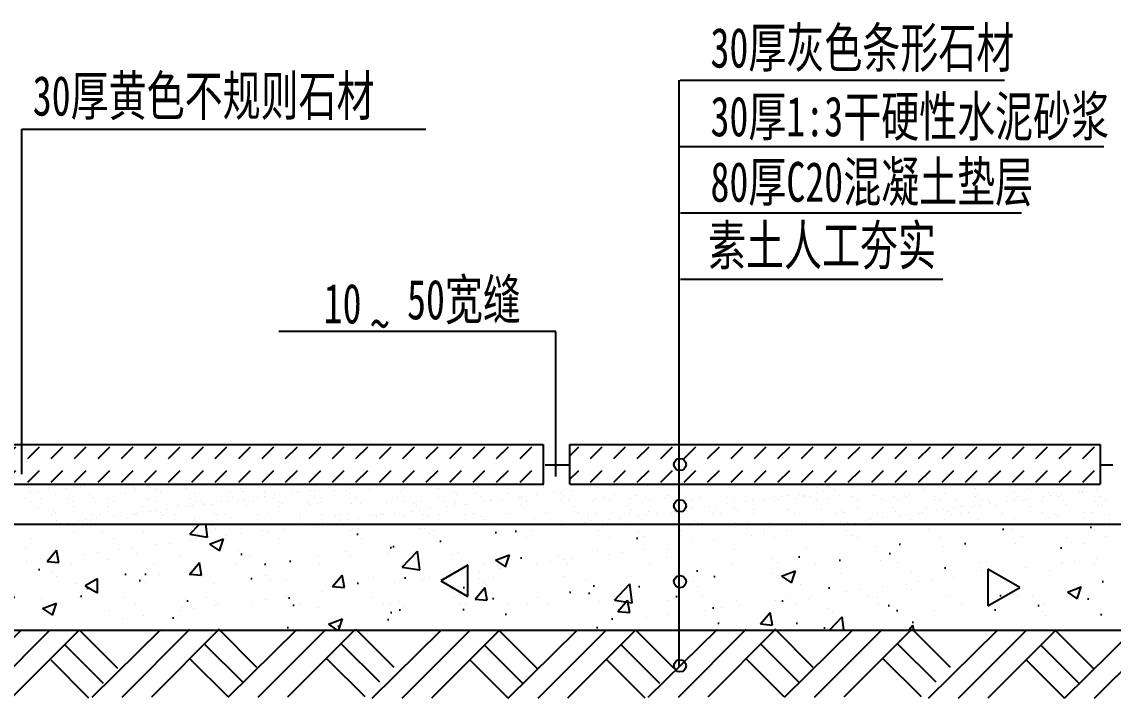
# Model space of a CAD drawing. Extents: x -5183 to -983, y 75 to 2992.
# Drawn here: x -4424 to -3601, y 752 to 1262 of the extents above; entities that cross this region are included whole.
import ezdxf

# ---------------------------------------------------------------- set-up
doc = ezdxf.new("R2010")
doc.units = 0
doc.header["$MEASUREMENT"] = 0
for name, color, linetype in [('HATCH', 4, 'CONTINUOUS'), ('LEVEL', 2, 'CONTINUOUS'), ('STAIR', 140, 'CONTINUOUS'), ('TEXT', 41, 'CONTINUOUS')]:
    doc.layers.add(name, color=color, linetype=linetype)
doc.styles.add('STYLE1', font='simsun.ttf', dxfattribs={"width": 0.7})
pattern_1 = [(45, (0, -110.387), (2e-15, 17.67767), [12.5, -12.5])]

# ---------------------------------------------------------------- blocks, each defined once
blk = doc.blocks.new('DI')
at = {"layer": 'STAIR'}
for p, q in [((-51.91, -51.04), (0, 0)), ((-29.24, -51.04), (21.82, 0.03)), ((43.91, 0.03), (-7.16, -51.04)), ((73.35, -51.04), (124.39, 0)), ((146.47, 0), (95.44, -51.04)), ((72.47, -28.63), (43.86, -0.02)), ((50.65, -51.04), (102.55, 0)), ((175.85, -28.63), (147.24, -0.02)), ((32.82, -11.06), (61.43, -39.67)), ((136.19, -11.06), (164.8, -39.67)), ((21.77, -22.11), (50.38, -50.72)), ((125.15, -22.11), (153.76, -50.72))]:
    blk.add_line(p, q, dxfattribs=at)

msp = doc.modelspace()

# ---------------------------------------------------------------- hatches: boundary and pattern name
at = {"layer": 'HATCH'}
h = msp.add_hatch(dxfattribs=at)
h.set_pattern_fill('AR-CONC', color=4, scale=15, style=0)
h.set_pattern_definition([(50, (-4297.3, 845.52), (107.589, -9.413), [11.25, -123.75]), (355, (-4297.3, 845.52), (-20.813, 112.829), [9, -99]), (100.451, (-4288.34, 844.74), (86.776, 103.416), [9.561, -105.171]), (46.184, (-4297.3, 875.52), (160.086, -24.828), [16.875, -185.625]), (96.636, (-4283.96, 873.45), (140.2, 146.118), [14.342, -157.757]), (351.184, (-4297.3, 875.52), (140.2, 146.118), [13.5, -148.5]), (21, (-4282.3, 868.02), (89.536, -60.393), [11.25, -123.75]), (326, (-4282.3, 868.02), (36.497, 108.773), [9, -99]), (71.451, (-4274.84, 862.99), (126.033, 48.38), [9.561, -105.171]), (37.5, (-4297.303, 845.523), (1.824, 49.9341), [0, -97.8, 0, -100.5, 0, -99.375]), (7.5, (-4297.303, 845.523), (39.4604, 59.1618), [0, -57.3, 0, -95.55, 0, -37.875]), (327.5, (-4330.753, 845.523), (80.0734, -3.3832), [0, -37.5, 0, -117, 0, -155.25]), (317.5, (-4345.75, 845.52), (87.478, 15.0157), [0, -48.75, 0, -77.7, 0, -110.25])])
h.paths.add_polyline_path([(-4561.1, 883.23), (-3064.52, 883.23), (-3064.52, 803.61), (-4561.1, 803.61)])
at = {"layer": 'STAIR'}
h = msp.add_hatch(dxfattribs=at)
h.set_pattern_fill('DASH', color=140, scale=100, angle=45, style=0)
h.set_pattern_definition(pattern_1)
h.paths.add_polyline_path([(-4580.69, 943.27), (-4580.69, 913.27), (-4030.69, 913.27), (-4030.69, 943.27)])
h = msp.add_hatch(dxfattribs=at)
h.set_pattern_fill('DASH', color=140, scale=100, angle=45, style=0)
h.set_pattern_definition(pattern_1)
h.paths.add_polyline_path([(-3610.69, 943.27), (-4010.69, 943.27), (-4010.69, 913.27), (-3610.69, 913.27)])

# ---------------------------------------------------------------- linework, layer by layer
at = {"layer": 'HATCH', "color": 4}
for p, q in [((-4420.57, 912.34), (-4420.57, 912.34)), ((-4418.73, 910.65), (-4418.73, 910.65)), ((-4417.16, 906.93), (-4417.16, 906.93)), ((-4411.95, 907.61), (-4411.95, 907.61)), ((-4403.82, 908.68), (-4403.82, 908.68)), ((-4398.34, 905.55), (-4398.34, 905.55)), ((-4390.24, 910.47), (-4390.24, 910.47)), ((-4385.03, 911.16), (-4385.03, 911.16)), ((-4379.97, 911.46), (-4379.97, 911.46)), ((-4376.9, 912.23), (-4376.9, 912.23)), ((-4372.76, 905.42), (-4372.76, 905.42)), ((-4345.75, 906.4), (-4345.75, 906.4)), ((-4339.95, 911.12), (-4339.95, 911.12)), ((-4338.11, 909.43), (-4338.11, 909.43)), ((-4323.36, 909.69), (-4323.36, 909.69)), ((-4323.36, 909.69), (-4323.36, 909.69)), ((-4319.57, 906.73), (-4319.57, 906.73)), ((-4299.35, 910.23), (-4299.35, 910.23)), ((-4293.99, 906.61), (-4293.99, 906.61)), ((-4266.98, 907.58), (-4266.98, 907.58)), ((-4259.33, 909.89), (-4259.33, 909.89)), ((-4257.49, 908.2), (-4257.49, 908.2)), ((-4240.8, 907.91), (-4240.8, 907.91)), ((-4233.1, 905.27), (-4233.1, 905.27)), ((-4219.51, 907.06), (-4219.51, 907.06)), ((-4218.73, 909), (-4218.73, 909)), ((-4216.84, 907.41), (-4216.84, 907.41)), ((-4216.84, 907.41), (-4216.84, 907.41)), ((-4215.22, 907.79), (-4215.22, 907.79)), ((-4214.31, 907.74), (-4214.31, 907.74)), ((-4206.18, 908.81), (-4206.18, 908.81)), ((-4203.31, 908.66), (-4203.31, 908.66)), ((-4203.31, 908.66), (-4203.31, 908.66)), ((-4192.6, 910.6), (-4192.6, 910.6)), ((-4188.22, 908.77), (-4188.22, 908.77)), ((-4187.39, 911.29), (-4187.39, 911.29)), ((-4179.26, 912.36), (-4179.26, 912.36)), ((-4178.71, 908.66), (-4178.71, 908.66)), ((-4176.87, 906.97), (-4176.87, 906.97)), ((-4176.09, 912.77), (-4176.09, 912.77)), ((-4176.09, 912.77), (-4176.09, 912.77)), ((-4162.04, 909.1), (-4162.04, 909.1)), ((-4138.11, 907.78), (-4138.11, 907.78)), ((-4136.46, 908.98), (-4136.46, 908.98)), ((-4109.45, 909.95), (-4109.45, 909.95)), ((-4098.09, 907.43), (-4098.09, 907.43)), ((-4096.25, 905.74), (-4096.25, 905.74)), ((-4083.27, 910.28), (-4083.27, 910.28)), ((-4081.5, 906.01), (-4081.5, 906.01)), ((-4081.5, 906.01), (-4081.5, 906.01)), ((-4057.69, 910.16), (-4057.69, 910.16)), ((-4057.49, 906.55), (-4057.49, 906.55)), ((-4035.45, 905.4), (-4035.45, 905.4)), ((-4030.69, 913.27), (-4030.29, 913.27)), ((-4030.68, 911.13), (-4030.68, 911.13)), ((-4021.87, 907.19), (-4021.87, 907.19)), ((-4017.48, 906.2), (-4017.48, 906.2)), ((-4016.66, 907.87), (-4016.66, 907.87)), ((-4008.53, 908.94), (-4008.53, 908.94)), ((-4004.51, 911.47), (-4004.51, 911.47)), ((-3994.95, 910.73), (-3994.95, 910.73)), ((-3989.75, 911.41), (-3989.75, 911.41)), ((-3981.62, 912.48), (-3981.62, 912.48)), ((-3978.93, 911.34), (-3978.93, 911.34)), ((-3976.87, 905.32), (-3976.87, 905.32)), ((-3951.92, 912.32), (-3951.92, 912.32)), ((-3925.74, 912.65), (-3925.74, 912.65)), ((-3904.95, 912.06), (-3904.95, 912.06)), ((-3900.16, 912.53), (-3900.16, 912.53)), ((-3866.19, 912.87), (-3866.19, 912.87)), ((-3837.81, 905.53), (-3837.81, 905.53)), ((-3826.18, 912.52), (-3826.18, 912.52)), ((-3824.33, 910.84), (-3824.33, 910.84)), ((-3824.23, 907.31), (-3824.23, 907.31)), ((-3819.02, 908), (-3819.02, 908)), ((-3810.89, 909.07), (-3810.89, 909.07)), ((-3797.31, 910.86), (-3797.31, 910.86)), ((-3792.1, 911.54), (-3792.1, 911.54)), ((-3785.57, 911.64), (-3785.57, 911.64)), ((-3783.97, 912.61), (-3783.97, 912.61)), ((-3754.69, 905.64), (-3754.69, 905.64)), ((-3745.56, 911.3), (-3745.56, 911.3)), ((-3743.71, 909.61), (-3743.71, 909.61)), ((-3728.51, 905.98), (-3728.51, 905.98)), ((-3704.95, 910.41), (-3704.95, 910.41)), ((-3702.93, 905.86), (-3702.93, 905.86)), ((-3675.92, 906.83), (-3675.92, 906.83)), ((-3675.92, 906.83), (-3675.92, 906.83)), ((-3675.92, 906.83), (-3675.92, 906.83)), ((-3664.94, 910.07), (-3664.94, 910.07)), ((-3663.1, 908.38), (-3663.1, 908.38)), ((-3649.75, 907.16), (-3649.75, 907.16)), ((-3640.16, 905.65), (-3640.16, 905.65)), ((-3626.58, 907.44), (-3626.58, 907.44)), ((-3624.33, 909.18), (-3624.33, 909.18)), ((-3624.17, 907.04), (-3624.17, 907.04)), ((-3623.9, 907.8), (-3623.9, 907.8)), ((-3623.9, 907.8), (-3623.9, 907.8)), ((-3621.38, 908.13), (-3621.38, 908.13)), ((-3613.25, 909.2), (-3613.25, 909.2)), ((-4420.88, 902.67), (-4420.88, 902.67)), ((-4416.67, 899.98), (-4416.67, 899.98)), ((-4410.03, 902.68), (-4410.03, 902.68)), ((-4389.74, 902.72), (-4389.74, 902.72)), ((-4385.52, 900.04), (-4385.52, 900.04)), ((-4370.01, 902.34), (-4370.01, 902.34)), ((-4368.17, 900.65), (-4368.17, 900.65)), ((-4358.6, 902.78), (-4358.6, 902.78)), ((-4354.38, 900.09), (-4354.38, 900.09)), ((-4329.41, 901.45), (-4329.41, 901.45)), ((-4327.46, 902.84), (-4327.46, 902.84)), ((-4323.24, 900.15), (-4323.24, 900.15)), ((-4306.29, 897.17), (-4306.29, 897.17)), ((-4306.29, 897.17), (-4306.29, 897.17)), ((-4306.05, 897.35), (-4306.05, 897.35)), ((-4296.32, 902.89), (-4296.32, 902.89)), ((-4295.06, 897.11), (-4295.06, 897.11)), ((-4292.1, 900.21), (-4292.1, 900.21)), ((-4289.39, 901.11), (-4289.39, 901.11)), ((-4287.55, 899.42), (-4287.55, 899.42)), ((-4286.93, 898.18), (-4286.93, 898.18)), ((-4279.87, 897.69), (-4279.87, 897.69)), ((-4273.35, 899.97), (-4273.35, 899.97)), ((-4268.14, 900.65), (-4268.14, 900.65)), ((-4265.18, 902.95), (-4265.18, 902.95)), ((-4260.96, 900.26), (-4260.96, 900.26)), ((-4260.01, 901.72), (-4260.01, 901.72)), ((-4256.84, 902.14), (-4256.84, 902.14)), ((-4256.84, 902.14), (-4256.84, 902.14)), ((-4254.29, 897.57), (-4254.29, 897.57)), ((-4248.79, 900.23), (-4248.79, 900.23)), ((-4246.43, 903.51), (-4246.43, 903.51)), ((-4241.23, 904.2), (-4241.23, 904.2)), ((-4241.23, 904.2), (-4241.23, 904.2)), ((-4241.23, 904.2), (-4241.23, 904.2)), ((-4234.03, 903.01), (-4234.03, 903.01)), ((-4229.82, 900.32), (-4229.82, 900.32)), ((-4227.28, 898.54), (-4227.28, 898.54)), ((-4208.77, 899.88), (-4208.77, 899.88)), ((-4206.93, 898.19), (-4206.93, 898.19)), ((-4202.89, 903.06), (-4202.89, 903.06)), ((-4201.11, 898.87), (-4201.11, 898.87)), ((-4198.68, 900.38), (-4198.68, 900.38)), ((-4197.78, 903.59), (-4197.78, 903.59)), ((-4197.78, 903.59), (-4197.78, 903.59)), ((-4175.53, 898.75), (-4175.53, 898.75)), ((-4171.75, 903.12), (-4171.75, 903.12)), ((-4168.17, 899), (-4168.17, 899)), ((-4167.53, 900.43), (-4167.53, 900.43)), ((-4148.52, 899.72), (-4148.52, 899.72)), ((-4148.52, 899.72), (-4148.52, 899.72)), ((-4148.52, 899.72), (-4148.52, 899.72)), ((-4140.61, 903.18), (-4140.61, 903.18)), ((-4136.39, 900.49), (-4136.39, 900.49)), ((-4128.16, 898.65), (-4128.16, 898.65)), ((-4126.31, 896.97), (-4126.31, 896.97)), ((-4122.34, 900.06), (-4122.34, 900.06)), ((-4109.47, 903.23), (-4109.47, 903.23)), ((-4105.25, 900.55), (-4105.25, 900.55)), ((-4097.42, 897.24), (-4097.42, 897.24)), ((-4096.76, 899.93), (-4096.76, 899.93)), ((-4089.29, 898.31), (-4089.29, 898.31)), ((-4087.55, 897.77), (-4087.55, 897.77)), ((-4078.33, 903.29), (-4078.33, 903.29)), ((-4075.7, 900.1), (-4075.7, 900.1)), ((-4074.11, 900.6), (-4074.11, 900.6)), ((-4070.5, 900.78), (-4070.5, 900.78)), ((-4069.99, 900.72), (-4069.99, 900.72)), ((-4069.99, 900.72), (-4069.99, 900.72)), ((-4069.75, 900.91), (-4069.75, 900.91)), ((-4062.37, 901.85), (-4062.37, 901.85)), ((-4048.79, 903.64), (-4048.79, 903.64)), ((-4047.54, 897.43), (-4047.54, 897.43)), ((-4047.19, 903.35), (-4047.19, 903.35)), ((-4043.58, 904.33), (-4043.58, 904.33)), ((-4043.58, 901.24), (-4043.58, 901.24)), ((-4042.97, 900.66), (-4042.97, 900.66)), ((-4017.99, 901.12), (-4017.99, 901.12)), ((-4016.04, 903.4), (-4016.04, 903.4)), ((-4015.63, 904.51), (-4015.63, 904.51)), ((-4011.83, 900.72), (-4011.83, 900.72)), ((-3993.25, 900.36), (-3993.25, 900.36)), ((-3993.25, 900.36), (-3993.25, 900.36)), ((-3990.99, 902.09), (-3990.99, 902.09)), ((-3984.9, 903.46), (-3984.9, 903.46)), ((-3980.69, 900.77), (-3980.69, 900.77)), ((-3964.81, 902.43), (-3964.81, 902.43)), ((-3961.46, 904.98), (-3961.46, 904.98)), ((-3961.46, 904.98), (-3961.46, 904.98)), ((-3955.93, 899.91), (-3955.93, 899.91)), ((-3955.93, 899.91), (-3955.93, 899.91)), ((-3953.76, 903.51), (-3953.76, 903.51)), ((-3949.54, 900.83), (-3949.54, 900.83)), ((-3939.23, 902.3), (-3939.23, 902.3)), ((-3936.86, 904.98), (-3936.86, 904.98)), ((-3935.01, 903.29), (-3935.01, 903.29)), ((-3922.62, 903.57), (-3922.62, 903.57)), ((-3918.4, 900.88), (-3918.4, 900.88)), ((-3912.22, 903.28), (-3912.22, 903.28)), ((-3912.22, 903.28), (-3912.22, 903.28)), ((-3912.22, 903.28), (-3912.22, 903.28)), ((-3899.77, 897.37), (-3899.77, 897.37)), ((-3896.25, 904.09), (-3896.25, 904.09)), ((-3891.64, 898.44), (-3891.64, 898.44)), ((-3891.48, 903.63), (-3891.48, 903.63)), ((-3887.26, 900.94), (-3887.26, 900.94)), ((-3886.04, 903.61), (-3886.04, 903.61)), ((-3878.06, 900.23), (-3878.06, 900.23)), ((-3872.86, 900.91), (-3872.86, 900.91)), ((-3864.73, 901.98), (-3864.73, 901.98)), ((-3860.46, 903.49), (-3860.46, 903.49)), ((-3860.34, 903.68), (-3860.34, 903.68)), ((-3856.24, 903.75), (-3856.24, 903.75)), ((-3856.12, 901), (-3856.12, 901)), ((-3854.39, 902.06), (-3854.39, 902.06)), ((-3851.14, 903.77), (-3851.14, 903.77)), ((-3845.94, 904.46), (-3845.94, 904.46)), ((-3839.64, 902.32), (-3839.64, 902.32)), ((-3839.64, 902.32), (-3839.64, 902.32)), ((-3833.69, 904.28), (-3833.69, 904.28)), ((-3833.69, 904.28), (-3833.69, 904.28)), ((-3833.45, 904.46), (-3833.45, 904.46)), ((-3829.2, 903.74), (-3829.2, 903.74)), ((-3824.98, 901.05), (-3824.98, 901.05)), ((-3815.63, 902.86), (-3815.63, 902.86)), ((-3807.28, 904.79), (-3807.28, 904.79)), ((-3798.05, 903.8), (-3798.05, 903.8)), ((-3793.84, 901.11), (-3793.84, 901.11)), ((-3781.7, 904.67), (-3781.7, 904.67)), ((-3775.62, 902.52), (-3775.62, 902.52)), ((-3773.78, 900.83), (-3773.78, 900.83)), ((-3766.91, 903.85), (-3766.91, 903.85)), ((-3762.7, 901.17), (-3762.7, 901.17)), ((-3756.95, 903.91), (-3756.95, 903.91)), ((-3756.95, 903.91), (-3756.95, 903.91)), ((-3735.77, 903.91), (-3735.77, 903.91)), ((-3735.01, 901.64), (-3735.01, 901.64)), ((-3731.55, 901.22), (-3731.55, 901.22)), ((-3719.6, 901.29), (-3719.6, 901.29)), ((-3719.6, 901.29), (-3719.6, 901.29)), ((-3704.66, 897.16), (-3704.66, 897.16)), ((-3704.66, 897.16), (-3704.66, 897.16)), ((-3704.63, 903.97), (-3704.63, 903.97)), ((-3702.13, 897.5), (-3702.13, 897.5)), ((-3700.41, 901.28), (-3700.41, 901.28)), ((-3695, 901.29), (-3695, 901.29)), ((-3694, 898.57), (-3694, 898.57)), ((-3693.16, 899.6), (-3693.16, 899.6)), ((-3688.81, 896.94), (-3688.81, 896.94)), ((-3680.42, 900.36), (-3680.42, 900.36)), ((-3675.21, 901.04), (-3675.21, 901.04)), ((-3673.49, 904.02), (-3673.49, 904.02)), ((-3669.27, 901.34), (-3669.27, 901.34)), ((-3667.08, 902.11), (-3667.08, 902.11)), ((-3663.91, 902.53), (-3663.91, 902.53)), ((-3663.91, 902.53), (-3663.91, 902.53)), ((-3654.4, 900.41), (-3654.4, 900.41)), ((-3653.5, 903.9), (-3653.5, 903.9)), ((-3648.29, 904.58), (-3648.29, 904.58)), ((-3648.29, 904.58), (-3648.29, 904.58)), ((-3648.29, 904.58), (-3648.29, 904.58)), ((-3642.35, 904.08), (-3642.35, 904.08)), ((-3638.13, 901.39), (-3638.13, 901.39)), ((-3636.22, 897.79), (-3636.22, 897.79)), ((-3614.38, 900.06), (-3614.38, 900.06)), ((-3612.54, 898.38), (-3612.54, 898.38)), ((-3611.21, 904.14), (-3611.21, 904.14)), ((-3610.05, 898.12), (-3610.05, 898.12)), ((-3606.99, 901.45), (-3606.99, 901.45)), ((-4411.82, 895.2), (-4411.82, 895.2)), ((-4401.48, 890.31), (-4401.48, 890.31)), ((-4400.07, 893.56), (-4400.07, 893.56)), ((-4398.23, 891.87), (-4398.23, 891.87)), ((-4384.81, 896.17), (-4384.81, 896.17)), ((-4384.81, 896.17), (-4384.81, 896.17)), ((-4384.81, 896.17), (-4384.81, 896.17)), ((-4370.34, 890.36), (-4370.34, 890.36)), ((-4364.22, 890.69), (-4364.22, 890.69)), ((-4364.22, 890.69), (-4364.22, 890.69)), ((-4359.47, 892.68), (-4359.47, 892.68)), ((-4358.64, 896.5), (-4358.64, 896.5)), ((-4354.1, 889.34), (-4354.1, 889.34)), ((-4348.9, 890.02), (-4348.9, 890.02)), ((-4340.77, 891.09), (-4340.77, 891.09)), ((-4339.2, 890.42), (-4339.2, 890.42)), ((-4337.59, 891.51), (-4337.59, 891.51)), ((-4337.59, 891.51), (-4337.59, 891.51)), ((-4333.06, 896.38), (-4333.06, 896.38)), ((-4327.18, 892.88), (-4327.18, 892.88)), ((-4321.98, 893.57), (-4321.98, 893.57)), ((-4321.98, 893.57), (-4321.98, 893.57)), ((-4321.98, 893.57), (-4321.98, 893.57)), ((-4319.45, 892.33), (-4319.45, 892.33)), ((-4317.61, 890.64), (-4317.61, 890.64)), ((-4313.85, 894.64), (-4313.85, 894.64)), ((-4308.06, 890.48), (-4308.06, 890.48)), ((-4300.27, 896.43), (-4300.27, 896.43)), ((-4297.59, 896.78), (-4297.59, 896.78)), ((-4297.59, 896.78), (-4297.59, 896.78)), ((-4278.85, 891.45), (-4278.85, 891.45)), ((-4276.92, 890.53), (-4276.92, 890.53)), ((-4270.8, 890.86), (-4270.8, 890.86)), ((-4270.8, 890.86), (-4270.8, 890.86)), ((-4245.78, 890.59), (-4245.78, 890.59)), ((-4238.84, 891.11), (-4238.84, 891.11)), ((-4236.99, 889.42), (-4236.99, 889.42)), ((-4229.54, 896.8), (-4229.54, 896.8)), ((-4229.54, 896.8), (-4229.54, 896.8)), ((-4214.64, 890.65), (-4214.64, 890.65)), ((-4198.23, 890.22), (-4198.23, 890.22)), ((-4187.59, 889.5), (-4187.59, 889.5)), ((-4183.49, 890.7), (-4183.49, 890.7)), ((-4177.37, 891.03), (-4177.37, 891.03)), ((-4177.37, 891.03), (-4177.37, 891.03)), ((-4161.41, 889.83), (-4161.41, 889.83)), ((-4158.22, 889.88), (-4158.22, 889.88)), ((-4156.46, 889.47), (-4156.46, 889.47)), ((-4152.35, 890.76), (-4152.35, 890.76)), ((-4151.25, 890.15), (-4151.25, 890.15)), ((-4143.12, 891.22), (-4143.12, 891.22)), ((-4135.83, 889.71), (-4135.83, 889.71)), ((-4129.54, 893.01), (-4129.54, 893.01)), ((-4124.34, 893.7), (-4124.34, 893.7)), ((-4121.21, 890.82), (-4121.21, 890.82)), ((-4117.61, 888.99), (-4117.61, 888.99)), ((-4116.21, 894.77), (-4116.21, 894.77)), ((-4108.82, 890.68), (-4108.82, 890.68)), ((-4102.62, 896.55), (-4102.62, 896.55)), ((-4090.07, 890.87), (-4090.07, 890.87)), ((-4083.95, 891.2), (-4083.95, 891.2)), ((-4083.95, 891.2), (-4083.95, 891.2)), ((-4082.64, 891.02), (-4082.64, 891.02)), ((-4058.93, 890.93), (-4058.93, 890.93)), ((-4057.06, 890.89), (-4057.06, 890.89)), ((-4045.69, 895.74), (-4045.69, 895.74)), ((-4030.05, 891.87), (-4030.05, 891.87)), ((-4027.79, 890.99), (-4027.79, 890.99)), ((-4006.93, 896.54), (-4006.93, 896.54)), ((-4003.88, 892.2), (-4003.88, 892.2)), ((-3996.65, 891.04), (-3996.65, 891.04)), ((-3990.53, 891.37), (-3990.53, 891.37)), ((-3990.53, 891.37), (-3990.53, 891.37)), ((-3978.3, 892.08), (-3978.3, 892.08)), ((-3966.92, 896.2), (-3966.92, 896.2)), ((-3965.5, 891.1), (-3965.5, 891.1)), ((-3965.07, 894.51), (-3965.07, 894.51)), ((-3958.81, 889.6), (-3958.81, 889.6)), ((-3953.61, 890.28), (-3953.61, 890.28)), ((-3951.29, 893.05), (-3951.29, 893.05)), ((-3945.48, 891.35), (-3945.48, 891.35)), ((-3934.36, 891.16), (-3934.36, 891.16)), ((-3931.9, 893.14), (-3931.9, 893.14)), ((-3926.69, 893.82), (-3926.69, 893.82)), ((-3926.31, 895.31), (-3926.31, 895.31)), ((-3925.11, 893.38), (-3925.11, 893.38)), ((-3918.56, 894.89), (-3918.56, 894.89)), ((-3904.98, 896.68), (-3904.98, 896.68)), ((-3903.22, 891.21), (-3903.22, 891.21)), ((-3899.53, 893.26), (-3899.53, 893.26)), ((-3897.1, 891.54), (-3897.1, 891.54)), ((-3897.1, 891.54), (-3897.1, 891.54)), ((-3886.3, 894.97), (-3886.3, 894.97)), ((-3884.46, 893.28), (-3884.46, 893.28)), ((-3872.52, 894.23), (-3872.52, 894.23)), ((-3872.08, 891.27), (-3872.08, 891.27)), ((-3846.35, 894.57), (-3846.35, 894.57)), ((-3845.69, 894.09), (-3845.69, 894.09)), ((-3840.94, 891.33), (-3840.94, 891.33)), ((-3820.77, 894.45), (-3820.77, 894.45)), ((-3809.8, 891.38), (-3809.8, 891.38)), ((-3805.68, 893.74), (-3805.68, 893.74)), ((-3803.84, 892.05), (-3803.84, 892.05)), ((-3803.68, 891.71), (-3803.68, 891.71)), ((-3803.68, 891.71), (-3803.68, 891.71)), ((-3793.76, 895.42), (-3793.76, 895.42)), ((-3778.66, 891.44), (-3778.66, 891.44)), ((-3767.58, 895.75), (-3767.58, 895.75)), ((-3765.08, 892.86), (-3765.08, 892.86)), ((-3761.17, 889.72), (-3761.17, 889.72)), ((-3755.96, 890.41), (-3755.96, 890.41)), ((-3747.83, 891.48), (-3747.83, 891.48)), ((-3747.51, 891.5), (-3747.51, 891.5)), ((-3744.66, 891.9), (-3744.66, 891.9)), ((-3744.66, 891.9), (-3744.66, 891.9)), ((-3742, 895.63), (-3742, 895.63)), ((-3734.25, 893.27), (-3734.25, 893.27)), ((-3729.05, 893.95), (-3729.05, 893.95)), ((-3729.05, 893.95), (-3729.05, 893.95)), ((-3729.05, 893.95), (-3729.05, 893.95)), ((-3725.06, 892.52), (-3725.06, 892.52)), ((-3723.22, 890.83), (-3723.22, 890.83)), ((-3720.92, 895.02), (-3720.92, 895.02)), ((-3716.37, 891.55), (-3716.37, 891.55)), ((-3714.99, 896.6), (-3714.99, 896.6)), ((-3714.07, 896.23), (-3714.07, 896.23)), ((-3714.07, 896.23), (-3714.07, 896.23)), ((-3710.25, 891.88), (-3710.25, 891.88)), ((-3710.25, 891.88), (-3710.25, 891.88)), ((-3707.33, 896.81), (-3707.33, 896.81)), ((-3685.23, 891.61), (-3685.23, 891.61)), ((-3684.46, 891.63), (-3684.46, 891.63)), ((-3663.23, 896.81), (-3663.23, 896.81)), ((-3654.09, 891.67), (-3654.09, 891.67)), ((-3644.44, 891.29), (-3644.44, 891.29)), ((-3642.6, 889.6), (-3642.6, 889.6)), ((-3622.95, 891.72), (-3622.95, 891.72)), ((-3616.83, 892.05), (-3616.83, 892.05)), ((-3616.83, 892.05), (-3616.83, 892.05)), ((-3603.84, 890.4), (-3603.84, 890.4)), ((-4421.35, 865.46), (-4421.35, 865.46)), ((-4341.32, 864.78), (-4341.32, 864.78)), ((-4323.17, 867.52), (-4323.17, 867.52)), ((-4312.76, 868.89), (-4312.76, 868.89)), ((-4296.5, 871.03), (-4296.5, 871.03)), ((-3955.05, 864.2), (-3955.05, 864.2)), ((-3937.37, 864.22), (-3937.37, 864.22)), ((-3927.88, 867.78), (-3927.88, 867.78)), ((-3917.47, 869.15), (-3917.47, 869.15)), ((-3901.21, 871.29), (-3901.21, 871.29)), ((-3832.19, 865.92), (-3832.19, 865.92)), ((-3793.8, 871.58), (-3793.8, 871.58)), ((-3779.84, 866.59), (-3779.84, 866.59)), ((-3728.68, 866.35), (-3728.68, 866.35)), ((-3674.66, 868.29), (-3674.66, 868.29)), ((-3632.56, 869.13), (-3632.56, 869.13)), ((-3622.31, 868.96), (-3622.31, 868.96)), ((-4409.97, 857.12), (-4409.97, 857.12)), ((-4404.17, 856.85), (-4404.17, 856.85)), ((-4377, 860.43), (-4377, 860.43)), ((-4366.59, 861.8), (-4366.59, 861.8)), ((-4358.81, 856.87), (-4358.81, 856.87)), ((-4350.34, 863.94), (-4350.34, 863.94)), ((-4337.63, 861.4), (-4337.63, 861.4)), ((-4304.79, 858.82), (-4304.79, 858.82)), ((-4260.11, 863.01), (-4260.11, 863.01)), ((-4252.44, 859.49), (-4252.44, 859.49)), ((-4201.28, 859.24), (-4201.28, 859.24)), ((-4180.08, 862.32), (-4180.08, 862.32)), ((-4176.4, 858.94), (-4176.4, 858.94)), ((-4147.26, 861.19), (-4147.26, 861.19)), ((-4098.87, 860.55), (-4098.87, 860.55)), ((-4094.91, 861.85), (-4094.91, 861.85)), ((-4043.74, 861.61), (-4043.74, 861.61)), ((-4018.84, 859.86), (-4018.84, 859.86)), ((-4015.16, 856.49), (-4015.16, 856.49)), ((-4008.88, 857.11), (-4008.88, 857.11)), ((-3989.73, 863.56), (-3989.73, 863.56)), ((-3981.72, 860.69), (-3981.72, 860.69)), ((-3971.31, 862.06), (-3971.31, 862.06)), ((-3937.64, 858.1), (-3937.64, 858.1)), ((-3886.21, 863.98), (-3886.21, 863.98)), ((-3857.61, 857.41), (-3857.61, 857.41)), ((-3613.59, 857.37), (-3613.59, 857.37)), ((-4420.43, 854.71), (-4420.43, 854.71)), ((-4386.31, 852.91), (-4386.31, 852.91)), ((-4324.03, 853.02), (-4324.03, 853.02)), ((-4261.74, 853.14), (-4261.74, 853.14)), ((-4199.46, 853.25), (-4199.46, 853.25)), ((-4137.18, 853.36), (-4137.18, 853.36)), ((-4087.66, 852.21), (-4108.03, 840.44)), ((-4087.66, 828.68), (-4087.66, 852.21)), ((-4078.98, 847.88), (-4078.98, 847.88)), ((-4074.9, 853.48), (-4074.9, 853.48)), ((-4062.72, 850.02), (-4062.72, 850.02)), ((-4035.55, 853.6), (-4035.55, 853.6)), ((-4025.14, 854.97), (-4025.14, 854.97)), ((-4012.61, 853.59), (-4012.61, 853.59)), ((-3950.33, 853.7), (-3950.33, 853.7)), ((-3888.05, 853.81), (-3888.05, 853.81)), ((-3853.92, 854.03), (-3853.92, 854.03)), ((-3825.76, 853.93), (-3825.76, 853.93)), ((-3776.4, 855.64), (-3776.4, 855.64)), ((-3763.48, 854.04), (-3763.48, 854.04)), ((-3752.8, 847.84), (-3752.8, 847.84)), ((-3701.2, 854.15), (-3701.2, 854.15)), ((-3700.45, 848.51), (-3700.45, 848.51)), ((-3696.37, 854.95), (-3696.37, 854.95)), ((-3671.42, 835.51), (-3695.5, 849.41)), ((-3695.5, 849.41), (-3695.5, 821.61)), ((-3692.68, 851.57), (-3692.68, 851.57)), ((-3683.69, 848.14), (-3683.69, 848.14)), ((-3667.43, 850.28), (-3667.43, 850.28)), ((-3649.29, 848.26), (-3649.29, 848.26)), ((-3640.26, 853.86), (-3640.26, 853.86)), ((-3638.92, 854.27), (-3638.92, 854.27)), ((-3629.85, 855.23), (-3629.85, 855.23)), ((-3615.16, 853.18), (-3615.16, 853.18)), ((-4401.44, 847.22), (-4401.44, 847.22)), ((-4397.76, 843.84), (-4397.76, 843.84)), ((-4366.71, 842.09), (-4375.97, 836.74)), ((-4366.71, 831.39), (-4366.71, 842.09)), ((-4320.23, 845.45), (-4320.23, 845.45)), ((-4240.2, 844.77), (-4240.2, 844.77)), ((-4236.52, 841.39), (-4236.52, 841.39)), ((-4225.39, 840.73), (-4225.39, 840.73)), ((-4173.04, 841.4), (-4173.04, 841.4)), ((-4159, 843), (-4159, 843)), ((-4143.22, 839.43), (-4143.22, 839.43)), ((-4132.81, 840.8), (-4132.81, 840.8)), ((-4121.88, 841.16), (-4121.88, 841.16)), ((-4116.55, 842.94), (-4116.55, 842.94)), ((-4108.03, 840.44), (-4087.66, 828.68)), ((-4089.39, 846.51), (-4089.39, 846.51)), ((-4078.97, 842.31), (-4078.97, 842.31)), ((-4067.86, 843.1), (-4067.86, 843.1)), ((-4015.51, 843.77), (-4015.51, 843.77)), ((-3997.76, 840.54), (-3997.76, 840.54)), ((-3964.35, 843.53), (-3964.35, 843.53)), ((-3917.73, 839.85), (-3917.73, 839.85)), ((-3910.33, 845.47), (-3910.33, 845.47)), ((-3857.98, 846.14), (-3857.98, 846.14)), ((-3806.82, 845.89), (-3806.82, 845.89)), ((-3747.94, 839.68), (-3747.94, 839.68)), ((-3737.52, 841.05), (-3737.52, 841.05)), ((-3721.27, 843.19), (-3721.27, 843.19)), ((-3694.1, 846.77), (-3694.1, 846.77)), ((-4382.92, 838.37), (-4382.92, 838.37)), ((-4375.97, 836.74), (-4366.71, 831.39)), ((-4330.57, 839.03), (-4330.57, 839.03)), ((-4279.41, 838.79), (-4279.41, 838.79)), ((-4197.06, 832.34), (-4197.06, 832.34)), ((-4186.65, 833.71), (-4186.65, 833.71)), ((-4170.39, 835.85), (-4170.39, 835.85)), ((-4075.28, 838.93), (-4075.28, 838.93)), ((-3914.04, 836.48), (-3914.04, 836.48)), ((-3836.52, 838.09), (-3836.52, 838.09)), ((-3801.77, 832.6), (-3801.77, 832.6)), ((-3791.36, 833.97), (-3791.36, 833.97)), ((-3775.1, 836.11), (-3775.1, 836.11)), ((-3756.49, 837.4), (-3756.49, 837.4)), ((-3752.8, 834.02), (-3752.8, 834.02)), ((-3695.5, 821.61), (-3671.42, 835.51)), ((-3675.28, 835.63), (-3675.28, 835.63)), ((-4408.95, 827.54), (-4408.95, 827.54)), ((-4380.36, 827.9), (-4380.36, 827.9)), ((-4346.67, 827.66), (-4346.67, 827.66)), ((-4300.33, 827.21), (-4300.33, 827.21)), ((-4296.64, 823.83), (-4296.64, 823.83)), ((-4284.39, 827.77), (-4284.39, 827.77)), ((-4250.89, 825.25), (-4250.89, 825.25)), ((-4240.48, 826.62), (-4240.48, 826.62)), ((-4224.22, 828.76), (-4224.22, 828.76)), ((-4222.1, 827.88), (-4222.1, 827.88)), ((-4219.12, 825.44), (-4219.12, 825.44)), ((-4159.82, 828), (-4159.82, 828)), ((-4139.09, 824.76), (-4139.09, 824.76)), ((-4097.54, 828.11), (-4097.54, 828.11)), ((-4093.65, 823.32), (-4093.65, 823.32)), ((-4057.88, 822.99), (-4057.88, 822.99)), ((-4042.48, 823.07), (-4042.48, 823.07)), ((-4035.26, 828.22), (-4035.26, 828.22)), ((-3988.47, 825.02), (-3988.47, 825.02)), ((-3972.97, 828.34), (-3972.97, 828.34)), ((-3964.54, 822.96), (-3964.54, 822.96)), ((-3936.11, 825.69), (-3936.11, 825.69)), ((-3910.69, 828.45), (-3910.69, 828.45)), ((-3902.26, 823.08), (-3902.26, 823.08)), ((-3884.95, 825.44), (-3884.95, 825.44)), ((-3855.61, 825.51), (-3855.61, 825.51)), ((-3848.41, 828.56), (-3848.41, 828.56)), ((-3845.2, 826.88), (-3845.2, 826.88)), ((-3839.97, 823.19), (-3839.97, 823.19)), ((-3830.93, 827.39), (-3830.93, 827.39)), ((-3828.94, 829.02), (-3828.94, 829.02)), ((-3786.12, 828.67), (-3786.12, 828.67)), ((-3778.58, 828.06), (-3778.58, 828.06)), ((-3777.69, 823.3), (-3777.69, 823.3)), ((-3727.42, 827.81), (-3727.42, 827.81)), ((-3723.84, 828.79), (-3723.84, 828.79)), ((-3715.41, 823.41), (-3715.41, 823.41)), ((-3673.4, 829.76), (-3673.4, 829.76)), ((-3661.56, 828.9), (-3661.56, 828.9)), ((-3653.13, 823.53), (-3653.13, 823.53)), ((-3621.05, 830.42), (-3621.05, 830.42)), ((-4408.71, 818.58), (-4408.71, 818.58)), ((-4400.52, 822.17), (-4400.52, 822.17)), ((-4357.55, 818.34), (-4357.55, 818.34)), ((-4338.24, 822.28), (-4338.24, 822.28)), ((-4304.73, 818.16), (-4304.73, 818.16)), ((-4303.53, 820.28), (-4303.53, 820.28)), ((-4294.32, 819.53), (-4294.32, 819.53)), ((-4278.06, 821.67), (-4278.06, 821.67)), ((-4275.95, 822.4), (-4275.95, 822.4)), ((-4251.18, 820.95), (-4251.18, 820.95)), ((-4213.67, 822.51), (-4213.67, 822.51)), ((-4200.02, 820.7), (-4200.02, 820.7)), ((-4151.39, 822.62), (-4151.39, 822.62)), ((-4146, 822.65), (-4146, 822.65)), ((-4135.4, 821.38), (-4135.4, 821.38)), ((-4089.11, 822.74), (-4089.11, 822.74)), ((-4026.82, 822.85), (-4026.82, 822.85)), ((-3977.85, 822.3), (-3977.85, 822.3)), ((-3974.17, 818.92), (-3974.17, 818.92)), ((-3936.61, 814.84), (-3936.61, 814.84)), ((-3909.44, 818.42), (-3909.44, 818.42)), ((-3899.03, 819.79), (-3899.03, 819.79)), ((-3896.64, 820.53), (-3896.64, 820.53)), ((-3882.77, 821.93), (-3882.77, 821.93)), ((-3816.61, 819.85), (-3816.61, 819.85)), ((-3812.93, 816.47), (-3812.93, 816.47)), ((-3735.41, 818.08), (-3735.41, 818.08)), ((-3655.38, 817.39), (-3655.38, 817.39)), ((-4348.15, 812.45), (-4348.15, 812.45)), ((-4331.9, 814.59), (-4331.9, 814.59)), ((-3952.87, 812.7), (-3952.87, 812.7)), ((-3651.69, 814.01), (-3651.69, 814.01))]:
    msp.add_line(p, q, dxfattribs=at)
at = {"layer": 'LEVEL', "color": 2}
for p, q in [((-4580.69, 943.27), (-4030.69, 943.27)), ((-4030.69, 943.27), (-4030.69, 913.27)), ((-4010.69, 913.27), (-4010.69, 943.27)), ((-4010.69, 943.27), (-3610.69, 943.27)), ((-3610.69, 943.27), (-3610.69, 913.27)), ((-4580.69, 913.27), (-4030.29, 913.27)), ((-4010.69, 913.27), (-3610.69, 913.27)), ((-4580.69, 883.27), (-3060.69, 883.27)), ((-4413.54, 883.36), (-4413.54, 883.36)), ((-4413.54, 883.36), (-4413.54, 883.36)), ((-4397.71, 886.28), (-4397.71, 886.28)), ((-4394.6, 884.01), (-4394.6, 884.01)), ((-4389.53, 883.9), (-4389.53, 883.9)), ((-4381.02, 885.79), (-4381.02, 885.79)), ((-4378.34, 886.15), (-4378.34, 886.15)), ((-4378.34, 886.15), (-4378.34, 886.15)), ((-4375.81, 886.48), (-4375.81, 886.48)), ((-4372.13, 886.16), (-4372.13, 886.16)), ((-4367.68, 887.55), (-4367.68, 887.55)), ((-4361.23, 883.02), (-4361.23, 883.02)), ((-4349.52, 883.56), (-4349.52, 883.56)), ((-4345.12, 887.13), (-4345.12, 887.13)), ((-4318.94, 887.46), (-4318.94, 887.46)), ((-4293.36, 887.34), (-4293.36, 887.34)), ((-4281.2, 882.33), (-4281.2, 882.33)), ((-4266.35, 888.31), (-4266.35, 888.31)), ((-4240.17, 888.65), (-4240.17, 888.65)), ((-4215.5, 881.69), (-4215.5, 881.69)), ((-4214.59, 888.52), (-4214.59, 888.52)), ((-4205.09, 883.06), (-4205.09, 883.06)), ((-4199.99, 880.56), (-4199.99, 880.56)), ((-4196.96, 884.13), (-4196.96, 884.13)), ((-4183.38, 885.92), (-4183.38, 885.92)), ((-4178.17, 886.61), (-4178.17, 886.61)), ((-4170.04, 887.68), (-4170.04, 887.68)), ((-4156.37, 888.19), (-4156.37, 888.19)), ((-4077.6, 888.65), (-4077.6, 888.65)), ((-4075.75, 886.96), (-4075.75, 886.96)), ((-4069.12, 881.64), (-4069.12, 881.64)), ((-4036.99, 887.77), (-4036.99, 887.77)), ((-4016.77, 882.31), (-4016.77, 882.31)), ((-3999.31, 884.26), (-3999.31, 884.26)), ((-3996.98, 887.42), (-3996.98, 887.42)), ((-3995.14, 885.73), (-3995.14, 885.73)), ((-3985.73, 886.05), (-3985.73, 886.05)), ((-3980.53, 886.74), (-3980.53, 886.74)), ((-3972.4, 887.81), (-3972.4, 887.81)), ((-3965.61, 882.06), (-3965.61, 882.06)), ((-3956.37, 886.54), (-3956.37, 886.54)), ((-3916.36, 886.19), (-3916.36, 886.19)), ((-3914.52, 884.51), (-3914.52, 884.51)), ((-3911.59, 884.01), (-3911.59, 884.01)), ((-3885.41, 884.34), (-3885.41, 884.34)), ((-3875.76, 885.31), (-3875.76, 885.31)), ((-3859.83, 884.22), (-3859.83, 884.22)), ((-3835.74, 884.97), (-3835.74, 884.97)), ((-3833.9, 883.28), (-3833.9, 883.28)), ((-3832.82, 885.19), (-3832.82, 885.19)), ((-3820.21, 881.95), (-3820.21, 881.95)), ((-3809.8, 883.32), (-3809.8, 883.32)), ((-3809.8, 883.32), (-3809.8, 883.32)), ((-3809.8, 883.32), (-3809.8, 883.32)), ((-3806.65, 885.53), (-3806.65, 885.53)), ((-3801.67, 884.39), (-3801.67, 884.39)), ((-3795.14, 884.08), (-3795.14, 884.08)), ((-3788.09, 886.18), (-3788.09, 886.18)), ((-3785.41, 886.53), (-3785.41, 886.53)), ((-3785.41, 886.53), (-3785.41, 886.53)), ((-3782.88, 886.87), (-3782.88, 886.87)), ((-3781.07, 885.4), (-3781.07, 885.4)), ((-3774.75, 887.94), (-3774.75, 887.94)), ((-3755.12, 883.74), (-3755.12, 883.74)), ((-3754.06, 886.38), (-3754.06, 886.38)), ((-3727.88, 886.71), (-3727.88, 886.71)), ((-3702.3, 886.59), (-3702.3, 886.59)), ((-3675.29, 887.56), (-3675.29, 887.56)), ((-3649.12, 887.89), (-3649.12, 887.89)), ((-3623.54, 887.77), (-3623.54, 887.77)), ((-3612.16, 883.45), (-3612.16, 883.45)), ((-3604.03, 884.52), (-3604.03, 884.52)), ((-4416.67, 872.25), (-4416.67, 872.25)), ((-4384.18, 876.9), (-4384.18, 876.9)), ((-4362.82, 877.74), (-4362.82, 877.74)), ((-4354.39, 872.37), (-4354.39, 872.37)), ((-4331.83, 877.57), (-4331.83, 877.57)), ((-4300.54, 877.85), (-4300.54, 877.85)), ((-4292.11, 872.48), (-4292.11, 872.48)), ((-4280.67, 877.32), (-4280.67, 877.32)), ((-4277.51, 878.95), (-4277.51, 878.95)), ((-4269.33, 874.61), (-4269.33, 874.61)), ((-4258.92, 875.98), (-4258.92, 875.98)), ((-4242.66, 878.12), (-4242.66, 878.12)), ((-4238.26, 877.96), (-4238.26, 877.96)), ((-4229.82, 872.59), (-4229.82, 872.59)), ((-4226.65, 879.27), (-4226.65, 879.27)), ((-4175.97, 878.08), (-4175.97, 878.08)), ((-4174.3, 879.94), (-4174.3, 879.94)), ((-4167.54, 872.7), (-4167.54, 872.7)), ((-4123.14, 879.69), (-4123.14, 879.69)), ((-4119.96, 879.87), (-4119.96, 879.87)), ((-4116.27, 876.5), (-4116.27, 876.5)), ((-4113.69, 878.19), (-4113.69, 878.19)), ((-4105.26, 872.82), (-4105.26, 872.82)), ((-4051.41, 878.3), (-4051.41, 878.3)), ((-4042.97, 872.93), (-4042.97, 872.93)), ((-4038.75, 878.11), (-4038.75, 878.11)), ((-3989.13, 878.42), (-3989.13, 878.42)), ((-3980.69, 873.04), (-3980.69, 873.04)), ((-3958.72, 877.42), (-3958.72, 877.42)), ((-3955.04, 874.04), (-3955.04, 874.04)), ((-3926.84, 878.53), (-3926.84, 878.53)), ((-3918.41, 873.16), (-3918.41, 873.16)), ((-3877.51, 875.65), (-3877.51, 875.65)), ((-3874.05, 874.86), (-3874.05, 874.86)), ((-3864.56, 878.64), (-3864.56, 878.64)), ((-3863.64, 876.23), (-3863.64, 876.23)), ((-3856.13, 873.27), (-3856.13, 873.27)), ((-3847.38, 878.37), (-3847.38, 878.37)), ((-3802.28, 878.76), (-3802.28, 878.76)), ((-3797.48, 874.96), (-3797.48, 874.96)), ((-3793.84, 873.38), (-3793.84, 873.38)), ((-3739.99, 878.87), (-3739.99, 878.87)), ((-3731.56, 873.5), (-3731.56, 873.5)), ((-3716.28, 873.19), (-3716.28, 873.19)), ((-3677.71, 878.98), (-3677.71, 878.98)), ((-3669.28, 873.61), (-3669.28, 873.61)), ((-3636.25, 872.51), (-3636.25, 872.51)), ((-3615.43, 879.1), (-3615.43, 879.1)), ((-3607, 873.72), (-3607, 873.72)), ((-4580.69, 803.27), (-3060.69, 803.27))]:
    msp.add_line(p, q, dxfattribs=at)
at = {"layer": 'TEXT', "linetype": 'CONTINUOUS'}
for p, q in [((-3928.34, 775.99), (-3928.34, 1217.89)), ((-3927.38, 1217.89), (-3682.82, 1217.89)), ((-4423.8, 920.79), (-4423.8, 1181.01)), ((-4423.8, 1181.01), (-4119.18, 1181.01)), ((-3927.43, 1167.89), (-3607.93, 1167.89)), ((-3927.19, 1117.89), (-3670.07, 1117.89)), ((-3927.19, 1067.89), (-3729.47, 1067.89)), ((-4021.13, 1028.44), (-4229.96, 1028.44)), ((-4021.13, 919.18), (-4021.13, 1028.44)), ((-4029.36, 927.85), (-4011.68, 927.85)), ((-3611.19, 927.85), (-3601.28, 927.85))]:
    msp.add_line(p, q, dxfattribs=at)
for centre in [(-3927.61, 928.26), (-3927.61, 896.98), (-3927.61, 839.87), (-3927.61, 776.41)]:
    msp.add_circle(centre, 4.57, dxfattribs=at)

# ---------------------------------------------------------------- block references
at = {"layer": 'STAIR'}
for p in [(-4527.24, 803.06), (-4319, 803.9), (-4107.81, 803.06), (-3899.57, 803.9), (-3688.38, 803.06)]:
    msp.add_blockref('DI', p, dxfattribs=at)

# ---------------------------------------------------------------- texts
at = {"layer": 'TEXT', "linetype": 'CONTINUOUS', "style": 'STYLE1', "width": 0.7}
for s, p in [('30厚灰色条形石材', (-3904.61, 1227.47)), ('30厚黄色不规则石材', (-4415.59, 1191.25)), ('30厚1:3干硬性水泥砂浆', (-3904.61, 1175.65)), ('80厚C20混凝土垫层', (-3904.61, 1126.32)), ('素土人工夯实', (-3906.42, 1078.46)), ('50宽缝', (-4133.4, 1037.63)), ('10', (-4196.28, 1034.57)), ('~', (-4161.01, 1019.24))]:
    msp.add_text(s, height=30, dxfattribs=at).set_placement(p)

doc.saveas('drawing.dxf')
